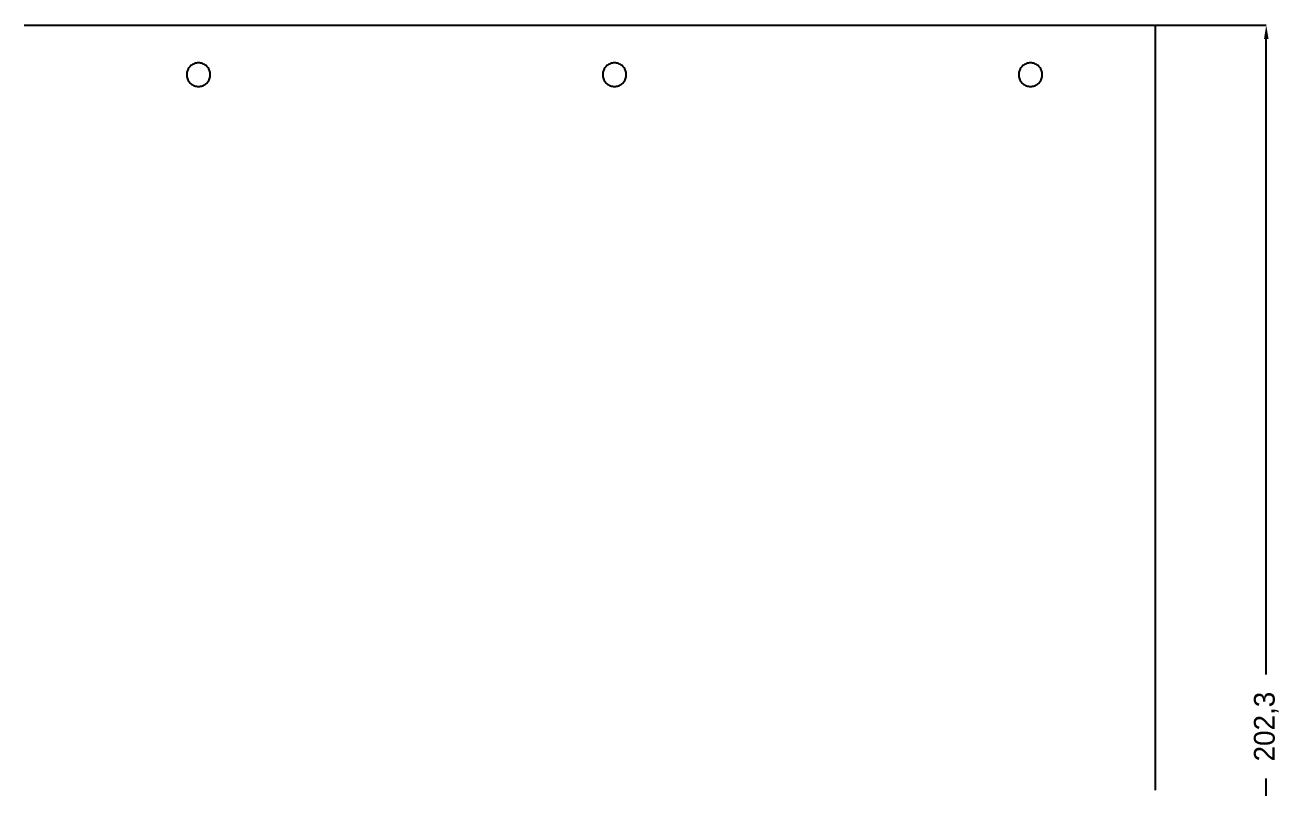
# Model space of a CAD drawing. Header units: millimetres. Extents: x 0 to 1322, y -1284 to 196.
# Drawn here: x 661 to 842, y -1107.8 to -997.7 of the extents above; entities that cross this region are included whole.
import ezdxf

# ---------------------------------------------------------------- set-up
doc = ezdxf.new("R2010")
doc.units = ezdxf.units.MM
doc.layers.add('REFERENCE_DIMENSIONS', color=2, linetype='Continuous')
doc.layers.add('REFERENCE_GEOMETRY', color=7, linetype='Continuous')
doc.dimstyles.get("Standard").update_dxf_attribs({"dimtxt": 2.5, "dimasz": 2.5, "dimexe": 1.25, "dimexo": 0.625, "dimtad": 1, "dimcen": 2.5, "dimazin": 3, "dimtfac": 1, "dimtmove": 0, "dimatfit": 3})

# ---------------------------------------------------------------- blocks, each defined once
blk = doc.blocks.new('_CLOSEDFILLED')
at = {"color": 0, "linetype": 'BYBLOCK'}
blk.add_solid([(-1, 0.164), (0, 0), (-1, -0.164)], dxfattribs=at)
blk = doc.blocks.new('*D22')
for p, q in [((824, -997.7), (840, -997.7)), ((840, -1091.35), (840, -999.7)), ((840, -1198), (840, -1106.35)), ((824, -1200), (840, -1200))]:
    blk.add_line(p, q)
at = {"layer": 'Defpoints'}
for p in [(824, -997.7), (824, -1200), (840, -1200)]:
    blk.add_point(p, dxfattribs=at)
at = {"layer": 'REFERENCE_DIMENSIONS', "xscale": 2, "yscale": 2}
for p, rotation in [((840, -997.7), 90), ((840, -1200), 270)]:
    blk.add_blockref('_CLOSEDFILLED', p, dxfattribs=dict(at, rotation=rotation))
at = {"layer": 'REFERENCE_DIMENSIONS', "insert": (840, -1098.85), "char_height": 3, "attachment_point": 5, "rotation": 90}
blk.add_mtext('202,3', dxfattribs=at)

msp = doc.modelspace()

# ---------------------------------------------------------------- linework, layer by layer
at = {"layer": 'REFERENCE_GEOMETRY'}
msp.add_lwpolyline([(660.8502, -997.7), (661.1001, -997.7), (661.3501, -997.7), (661.6001, -997.7), (661.85, -997.7), (662.1, -997.7), (662.35, -997.7), (662.5999, -997.7), (662.8499, -997.7), (663.0999, -997.7), (663.3498, -997.7), (663.5998, -997.7), (663.8498, -997.7), (664.0997, -997.7), (664.3497, -997.7), (664.5997, -997.7), (664.8496, -997.7), (665.0996, -997.7), (665.3496, -997.7), (665.5995, -997.7), (665.8495, -997.7), (666.0995, -997.7), (666.3494, -997.7), (666.5994, -997.7), (666.8493, -997.7), (667.0993, -997.7), (667.3493, -997.7), (667.5992, -997.7), (667.8492, -997.7), (668.0992, -997.7), (668.3491, -997.7), (668.5991, -997.7), (668.8491, -997.7), (669.099, -997.7), (669.349, -997.7), (669.599, -997.7), (669.8489, -997.7), (670.0989, -997.7), (670.3489, -997.7), (670.5988, -997.7), (670.8488, -997.7), (671.0988, -997.7), (671.3487, -997.7), (671.5987, -997.7), (671.8487, -997.7), (672.0986, -997.7), (672.3486, -997.7), (672.5986, -997.7), (672.8485, -997.7), (673.0985, -997.7), (673.3485, -997.7), (673.5984, -997.7), (673.8484, -997.7), (674.0984, -997.7), (674.3483, -997.7), (674.5983, -997.7), (674.8482, -997.7), (675.0982, -997.7), (675.3482, -997.7), (675.5981, -997.7), (675.8481, -997.7), (676.0981, -997.7), (676.348, -997.7), (676.598, -997.7), (676.848, -997.7), (677.0979, -997.7), (677.3479, -997.7), (677.5979, -997.7), (677.8478, -997.7), (678.0978, -997.7), (678.3478, -997.7), (678.5977, -997.7), (678.8477, -997.7), (679.0977, -997.7), (679.3476, -997.7), (679.5976, -997.7), (679.8476, -997.7), (680.0975, -997.7), (680.3475, -997.7), (680.5975, -997.7), (680.8474, -997.7), (681.0974, -997.7), (681.3474, -997.7), (681.5973, -997.7), (681.8473, -997.7), (682.0973, -997.7), (682.3472, -997.7), (682.5972, -997.7), (682.8472, -997.7), (683.0971, -997.7), (683.3471, -997.7), (683.597, -997.7), (683.847, -997.7), (684.097, -997.7), (684.3469, -997.7), (684.5969, -997.7), (684.8469, -997.7), (685.0968, -997.7), (685.3468, -997.7), (685.5968, -997.7), (685.8467, -997.7), (686.0967, -997.7), (686.3467, -997.7), (686.5966, -997.7), (686.8466, -997.7), (687.0966, -997.7), (687.3465, -997.7), (687.5965, -997.7), (687.8465, -997.7), (688.0964, -997.7), (688.3464, -997.7), (688.5964, -997.7), (688.8463, -997.7), (689.0963, -997.7), (689.3463, -997.7), (689.5962, -997.7), (689.8462, -997.7), (690.0962, -997.7), (690.3461, -997.7), (690.5961, -997.7), (690.8461, -997.7), (691.096, -997.7), (691.346, -997.7), (691.596, -997.7), (691.8459, -997.7), (692.0959, -997.7), (692.3458, -997.7), (692.5958, -997.7), (692.8458, -997.7), (693.0957, -997.7), (693.3457, -997.7), (693.5957, -997.7), (693.8456, -997.7), (694.0956, -997.7), (694.3456, -997.7), (694.5955, -997.7), (694.8455, -997.7), (695.0955, -997.7), (695.3454, -997.7), (695.5954, -997.7), (695.8454, -997.7), (696.0953, -997.7), (696.3453, -997.7), (696.5953, -997.7), (696.8452, -997.7), (697.0952, -997.7), (697.3452, -997.7), (697.5951, -997.7), (697.8451, -997.7), (698.0951, -997.7), (698.345, -997.7), (698.595, -997.7), (698.845, -997.7), (699.0949, -997.7), (699.3449, -997.7), (699.5949, -997.7), (699.8448, -997.7), (700.0948, -997.7), (700.3447, -997.7), (700.5947, -997.7), (700.8447, -997.7), (701.0946, -997.7), (701.3446, -997.7), (701.5946, -997.7), (701.8445, -997.7), (702.0945, -997.7), (702.3445, -997.7), (702.5944, -997.7), (702.8444, -997.7), (703.0944, -997.7), (703.3443, -997.7), (703.5943, -997.7), (703.8443, -997.7), (704.0942, -997.7), (704.3442, -997.7), (704.5942, -997.7), (704.8441, -997.7), (705.0941, -997.7), (705.3441, -997.7), (705.594, -997.7), (705.844, -997.7), (706.094, -997.7), (706.3439, -997.7), (706.5939, -997.7), (706.8439, -997.7), (707.0938, -997.7), (707.3438, -997.7), (707.5938, -997.7), (707.8437, -997.7), (708.0937, -997.7), (708.3437, -997.7), (708.5936, -997.7), (708.8436, -997.7), (709.0935, -997.7), (709.3435, -997.7), (709.5935, -997.7), (709.8434, -997.7), (710.0934, -997.7), (710.3434, -997.7), (710.5933, -997.7), (710.8433, -997.7), (711.0933, -997.7), (711.3432, -997.7), (711.5932, -997.7), (711.8432, -997.7), (712.0931, -997.7), (712.3431, -997.7), (712.5931, -997.7), (712.843, -997.7), (713.093, -997.7), (713.343, -997.7), (713.5929, -997.7), (713.8429, -997.7), (714.0929, -997.7), (714.3428, -997.7), (714.5928, -997.7), (714.8428, -997.7), (715.0927, -997.7), (715.3427, -997.7), (715.5927, -997.7), (715.8426, -997.7), (716.0926, -997.7), (716.3426, -997.7), (716.5925, -997.7), (716.8425, -997.7), (717.0925, -997.7), (717.3424, -997.7), (717.5924, -997.7), (717.8423, -997.7), (718.0923, -997.7), (718.3423, -997.7), (718.5922, -997.7), (718.8422, -997.7), (719.0922, -997.7), (719.3421, -997.7), (719.5921, -997.7), (719.8421, -997.7), (720.092, -997.7), (720.342, -997.7), (720.592, -997.7), (720.8419, -997.7), (721.0919, -997.7), (721.3419, -997.7), (721.5918, -997.7), (721.8418, -997.7), (722.0918, -997.7), (722.3417, -997.7), (722.5917, -997.7), (722.8417, -997.7), (723.0916, -997.7), (723.3416, -997.7), (723.5916, -997.7), (723.8415, -997.7), (724.0915, -997.7), (724.3415, -997.7), (724.5914, -997.7), (724.8414, -997.7), (725.0914, -997.7), (725.3413, -997.7), (725.5913, -997.7), (725.8412, -997.7), (726.0912, -997.7), (726.3412, -997.7), (726.5911, -997.7), (726.8411, -997.7), (727.0911, -997.7), (727.341, -997.7), (727.591, -997.7), (727.841, -997.7), (728.0909, -997.7), (728.3409, -997.7), (728.5909, -997.7), (728.8408, -997.7), (729.0908, -997.7), (729.3408, -997.7), (729.5907, -997.7), (729.8407, -997.7), (730.0907, -997.7), (730.3406, -997.7), (730.5906, -997.7), (730.8406, -997.7), (731.0905, -997.7), (731.3405, -997.7), (731.5905, -997.7), (731.8404, -997.7), (732.0904, -997.7), (732.3404, -997.7), (732.5903, -997.7), (732.8403, -997.7), (733.0903, -997.7), (733.3402, -997.7), (733.5902, -997.7), (733.8402, -997.7), (734.0901, -997.7), (734.3401, -997.7), (734.59, -997.7), (734.84, -997.7), (735.09, -997.7), (735.3399, -997.7), (735.5899, -997.7), (735.8399, -997.7), (736.0898, -997.7), (736.3398, -997.7), (736.5898, -997.7), (736.8397, -997.7), (737.0897, -997.7), (737.3397, -997.7), (737.5896, -997.7), (737.8396, -997.7), (738.0896, -997.7), (738.3395, -997.7), (738.5895, -997.7), (738.8395, -997.7), (739.0894, -997.7), (739.3394, -997.7), (739.5894, -997.7), (739.8393, -997.7), (740.0893, -997.7), (740.3393, -997.7), (740.5892, -997.7), (740.8392, -997.7), (741.0892, -997.7), (741.3391, -997.7), (741.5891, -997.7), (741.8391, -997.7), (742.089, -997.7), (742.339, -997.7), (742.5889, -997.7), (742.8389, -997.7), (743.0889, -997.7), (743.3388, -997.7), (743.5888, -997.7), (743.8388, -997.7), (744.0887, -997.7), (744.3387, -997.7), (744.5887, -997.7), (744.8386, -997.7), (745.0886, -997.7), (745.3386, -997.7), (745.5885, -997.7), (745.8385, -997.7), (746.0885, -997.7), (746.3384, -997.7), (746.5884, -997.7), (746.8384, -997.7), (747.0883, -997.7), (747.3383, -997.7), (747.5883, -997.7), (747.8382, -997.7), (748.0882, -997.7), (748.3382, -997.7), (748.5881, -997.7), (748.8381, -997.7), (749.0881, -997.7), (749.338, -997.7), (749.588, -997.7), (749.838, -997.7), (750.0879, -997.7), (750.3379, -997.7), (750.5879, -997.7), (750.8378, -997.7), (751.0878, -997.7), (751.3377, -997.7), (751.5877, -997.7), (751.8377, -997.7), (752.0876, -997.7), (752.3376, -997.7), (752.5876, -997.7), (752.8375, -997.7), (753.0875, -997.7), (753.3375, -997.7), (753.5874, -997.7), (753.8374, -997.7), (754.0874, -997.7), (754.3373, -997.7), (754.5873, -997.7), (754.8373, -997.7), (755.0872, -997.7), (755.3372, -997.7), (755.5872, -997.7), (755.8371, -997.7), (756.0871, -997.7), (756.3371, -997.7), (756.587, -997.7), (756.837, -997.7), (757.087, -997.7), (757.3369, -997.7), (757.5869, -997.7), (757.8369, -997.7), (758.0868, -997.7), (758.3368, -997.7), (758.5868, -997.7), (758.8367, -997.7), (759.0867, -997.7), (759.3367, -997.7), (759.5866, -997.7), (759.8366, -997.7), (760.0865, -997.7), (760.3365, -997.7), (760.5865, -997.7), (760.8364, -997.7), (761.0864, -997.7), (761.3364, -997.7), (761.5863, -997.7), (761.8363, -997.7), (762.0863, -997.7), (762.3362, -997.7), (762.5862, -997.7), (762.8362, -997.7), (763.0861, -997.7), (763.3361, -997.7), (763.5861, -997.7), (763.836, -997.7), (764.086, -997.7), (764.336, -997.7), (764.5859, -997.7), (764.8359, -997.7), (765.0859, -997.7), (765.3358, -997.7), (765.5858, -997.7), (765.8358, -997.7), (766.0857, -997.7), (766.3357, -997.7), (766.5857, -997.7), (766.8356, -997.7), (767.0856, -997.7), (767.3356, -997.7), (767.5855, -997.7), (767.8355, -997.7), (768.0854, -997.7), (768.3354, -997.7), (768.5854, -997.7), (768.8353, -997.7), (769.0853, -997.7), (769.3353, -997.7), (769.5852, -997.7), (769.8352, -997.7), (770.0852, -997.7), (770.3351, -997.7), (770.5851, -997.7), (770.8351, -997.7), (771.085, -997.7), (771.335, -997.7), (771.585, -997.7), (771.8349, -997.7), (772.0849, -997.7), (772.3349, -997.7), (772.5848, -997.7), (772.8348, -997.7), (773.0848, -997.7), (773.3347, -997.7), (773.5847, -997.7), (773.8347, -997.7), (774.0846, -997.7), (774.3346, -997.7), (774.5846, -997.7), (774.8345, -997.7), (775.0845, -997.7), (775.3345, -997.7), (775.5844, -997.7), (775.8344, -997.7), (776.0844, -997.7), (776.3343, -997.7), (776.5843, -997.7), (776.8342, -997.7), (777.0842, -997.7), (777.3342, -997.7), (777.5841, -997.7), (777.8341, -997.7), (778.0841, -997.7), (778.334, -997.7), (778.584, -997.7), (778.834, -997.7), (779.0839, -997.7), (779.3339, -997.7), (779.5839, -997.7), (779.8338, -997.7), (780.0838, -997.7), (780.3338, -997.7), (780.5837, -997.7), (780.8337, -997.7), (781.0837, -997.7), (781.3336, -997.7), (781.5836, -997.7), (781.8336, -997.7), (782.0835, -997.7), (782.3335, -997.7), (782.5835, -997.7), (782.8334, -997.7), (783.0834, -997.7), (783.3334, -997.7), (783.5833, -997.7), (783.8333, -997.7), (784.0833, -997.7), (784.3332, -997.7), (784.5832, -997.7), (784.8332, -997.7), (785.0831, -997.7), (785.3331, -997.7), (785.583, -997.7), (785.833, -997.7), (786.083, -997.7), (786.3329, -997.7), (786.5829, -997.7), (786.8329, -997.7), (787.0828, -997.7), (787.3328, -997.7), (787.5828, -997.7), (787.8327, -997.7), (788.0827, -997.7), (788.3327, -997.7), (788.5826, -997.7), (788.8326, -997.7), (789.0826, -997.7), (789.3325, -997.7), (789.5825, -997.7), (789.8325, -997.7), (790.0824, -997.7), (790.3324, -997.7), (790.5824, -997.7), (790.8323, -997.7), (791.0823, -997.7), (791.3323, -997.7), (791.5822, -997.7), (791.8322, -997.7), (792.0822, -997.7), (792.3321, -997.7), (792.5821, -997.7), (792.8321, -997.7), (793.082, -997.7), (793.332, -997.7), (793.5819, -997.7), (793.8319, -997.7), (794.0819, -997.7), (794.3318, -997.7), (794.5818, -997.7), (794.8318, -997.7), (795.0817, -997.7), (795.3317, -997.7), (795.5817, -997.7), (795.8316, -997.7), (796.0816, -997.7), (796.3316, -997.7), (796.5815, -997.7), (796.8315, -997.7), (797.0815, -997.7), (797.3314, -997.7), (797.5814, -997.7), (797.8314, -997.7), (798.0813, -997.7), (798.3313, -997.7), (798.5813, -997.7), (798.8312, -997.7), (799.0812, -997.7), (799.3312, -997.7), (799.5811, -997.7), (799.8311, -997.7), (800.0811, -997.7), (800.331, -997.7), (800.581, -997.7), (800.831, -997.7), (801.0809, -997.7), (801.3309, -997.7), (801.5809, -997.7), (801.8308, -997.7), (802.0808, -997.7), (802.3307, -997.7), (802.5807, -997.7), (802.8307, -997.7), (803.0806, -997.7), (803.3306, -997.7), (803.5806, -997.7), (803.8305, -997.7), (804.0805, -997.7), (804.3305, -997.7), (804.5804, -997.7), (804.8304, -997.7), (805.0804, -997.7), (805.3303, -997.7), (805.5803, -997.7), (805.8303, -997.7), (806.0802, -997.7), (806.3302, -997.7), (806.5802, -997.7), (806.8301, -997.7), (807.0801, -997.7), (807.3301, -997.7), (807.58, -997.7), (807.83, -997.7), (808.08, -997.7), (808.3299, -997.7), (808.5799, -997.7), (808.8299, -997.7), (809.0798, -997.7), (809.3298, -997.7), (809.5798, -997.7), (809.8297, -997.7), (810.0797, -997.7), (810.3296, -997.7), (810.5796, -997.7), (810.8296, -997.7), (811.0795, -997.7), (811.3295, -997.7), (811.5795, -997.7), (811.8294, -997.7), (812.0794, -997.7), (812.3294, -997.7), (812.5793, -997.7), (812.8293, -997.7), (813.0793, -997.7), (813.3292, -997.7), (813.5792, -997.7), (813.8292, -997.7), (814.0791, -997.7), (814.3291, -997.7), (814.5791, -997.7), (814.829, -997.7), (815.079, -997.7), (815.329, -997.7), (815.5789, -997.7), (815.8289, -997.7), (816.0789, -997.7), (816.3288, -997.7), (816.5788, -997.7), (816.8288, -997.7), (817.0787, -997.7), (817.3287, -997.7), (817.5787, -997.7), (817.8286, -997.7), (818.0786, -997.7), (818.3286, -997.7), (818.5785, -997.7), (818.8285, -997.7), (819.0784, -997.7), (819.3284, -997.7), (819.5784, -997.7), (819.8283, -997.7), (820.0783, -997.7), (820.3283, -997.7), (820.5782, -997.7), (820.8282, -997.7), (821.0782, -997.7), (821.3281, -997.7), (821.5781, -997.7), (821.8281, -997.7), (822.078, -997.7), (822.328, -997.7), (822.578, -997.7), (822.8279, -997.7), (823.0779, -997.7), (823.3279, -997.7), (823.5778, -997.7), (823.8278, -997.7), (824, -997.7778), (824, -998.0277), (824, -998.2777), (824, -998.5277), (824, -998.7776), (824, -999.0276), (824, -999.2776), (824, -999.5275), (824, -999.7775), (824, -1000.0275), (824, -1000.2774), (824, -1000.5274), (824, -1000.7774), (824, -1001.0273), (824, -1001.2773), (824, -1001.5272), (824, -1001.7772), (824, -1002.0272), (824, -1002.2771), (824, -1002.5271), (824, -1002.7771), (824, -1003.027), (824, -1003.277), (824, -1003.527), (824, -1003.7769), (824, -1004.0269), (824, -1004.2769), (824, -1004.5268), (824, -1004.7768), (824, -1005.0268), (824, -1005.2767), (824, -1005.5267), (824, -1005.7767), (824, -1006.0266), (824, -1006.2766), (824, -1006.5266), (824, -1006.7765), (824, -1007.0265), (824, -1007.2765), (824, -1007.5264), (824, -1007.7764), (824, -1008.0264), (824, -1008.2763), (824, -1008.5263), (824, -1008.7763), (824, -1009.0262), (824, -1009.2762), (824, -1009.5261), (824, -1009.7761), (824, -1010.0261), (824, -1010.276), (824, -1010.526), (824, -1010.776), (824, -1011.0259), (824, -1011.2759), (824, -1011.5259), (824, -1011.7758), (824, -1012.0258), (824, -1012.2758), (824, -1012.5257), (824, -1012.7757), (824, -1013.0257), (824, -1013.2756), (824, -1013.5256), (824, -1013.7756), (824, -1014.0255), (824, -1014.2755), (824, -1014.5255), (824, -1014.7754), (824, -1015.0254), (824, -1015.2754), (824, -1015.5253), (824, -1015.7753), (824, -1016.0253), (824, -1016.2752), (824, -1016.5252), (824, -1016.7752), (824, -1017.0251), (824, -1017.2751), (824, -1017.5251), (824, -1017.775), (824, -1018.025), (824, -1018.2749), (824, -1018.5249), (824, -1018.7749), (824, -1019.0248), (824, -1019.2748), (824, -1019.5248), (824, -1019.7747), (824, -1020.0247), (824, -1020.2747), (824, -1020.5246), (824, -1020.7746), (824, -1021.0246), (824, -1021.2745), (824, -1021.5245), (824, -1021.7745), (824, -1022.0244), (824, -1022.2744), (824, -1022.5244), (824, -1022.7743), (824, -1023.0243), (824, -1023.2743), (824, -1023.5242), (824, -1023.7742), (824, -1024.0242), (824, -1024.2741), (824, -1024.5241), (824, -1024.7741), (824, -1025.024), (824, -1025.274), (824, -1025.524), (824, -1025.7739), (824, -1026.0239), (824, -1026.2739), (824, -1026.5238), (824, -1026.7738), (824, -1027.0237), (824, -1027.2737), (824, -1027.5237), (824, -1027.7736), (824, -1028.0236), (824, -1028.2736), (824, -1028.5235), (824, -1028.7735), (824, -1029.0235), (824, -1029.2734), (824, -1029.5234), (824, -1029.7734), (824, -1030.0233), (824, -1030.2733), (824, -1030.5233), (824, -1030.7732), (824, -1031.0232), (824, -1031.2732), (824, -1031.5231), (824, -1031.7731), (824, -1032.0231), (824, -1032.273), (824, -1032.523), (824, -1032.773), (824, -1033.0229), (824, -1033.2729), (824, -1033.5229), (824, -1033.7728), (824, -1034.0228), (824, -1034.2728), (824, -1034.5227), (824, -1034.7727), (824, -1035.0226), (824, -1035.2726), (824, -1035.5226), (824, -1035.7725), (824, -1036.0225), (824, -1036.2725), (824, -1036.5224), (824, -1036.7724), (824, -1037.0224), (824, -1037.2723), (824, -1037.5223), (824, -1037.7723), (824, -1038.0222), (824, -1038.2722), (824, -1038.5222), (824, -1038.7721), (824, -1039.0221), (824, -1039.2721), (824, -1039.522), (824, -1039.772), (824, -1040.022), (824, -1040.2719), (824, -1040.5219), (824, -1040.7719), (824, -1041.0218), (824, -1041.2718), (824, -1041.5218), (824, -1041.7717), (824, -1042.0217), (824, -1042.2717), (824, -1042.5216), (824, -1042.7716), (824, -1043.0216), (824, -1043.2715), (824, -1043.5215), (824, -1043.7714), (824, -1044.0214), (824, -1044.2714), (824, -1044.5213), (824, -1044.7713), (824, -1045.0213), (824, -1045.2712), (824, -1045.5212), (824, -1045.7712), (824, -1046.0211), (824, -1046.2711), (824, -1046.5211), (824, -1046.771), (824, -1047.021), (824, -1047.271), (824, -1047.5209), (824, -1047.7709), (824, -1048.0209), (824, -1048.2708), (824, -1048.5208), (824, -1048.7708), (824, -1049.0207), (824, -1049.2707), (824, -1049.5207), (824, -1049.7706), (824, -1050.0206), (824, -1050.2706), (824, -1050.5205), (824, -1050.7705), (824, -1051.0205), (824, -1051.2704), (824, -1051.5204), (824, -1051.7704), (824, -1052.0203), (824, -1052.2703), (824, -1052.5202), (824, -1052.7702), (824, -1053.0202), (824, -1053.2701), (824, -1053.5201), (824, -1053.7701), (824, -1054.02), (824, -1054.27), (824, -1054.52), (824, -1054.7699), (824, -1055.0199), (824, -1055.2699), (824, -1055.5198), (824, -1055.7698), (824, -1056.0198), (824, -1056.2697), (824, -1056.5197), (824, -1056.7697), (824, -1057.0196), (824, -1057.2696), (824, -1057.5196), (824, -1057.7695), (824, -1058.0195), (824, -1058.2695), (824, -1058.5194), (824, -1058.7694), (824, -1059.0194), (824, -1059.2693), (824, -1059.5193), (824, -1059.7693), (824, -1060.0192), (824, -1060.2692), (824, -1060.5191), (824, -1060.7691), (824, -1061.0191), (824, -1061.269), (824, -1061.519), (824, -1061.769), (824, -1062.0189), (824, -1062.2689), (824, -1062.5189), (824, -1062.7688), (824, -1063.0188), (824, -1063.2688), (824, -1063.5187), (824, -1063.7687), (824, -1064.0187), (824, -1064.2686), (824, -1064.5186), (824, -1064.7686), (824, -1065.0185), (824, -1065.2685), (824, -1065.5185), (824, -1065.7684), (824, -1066.0184), (824, -1066.2684), (824, -1066.5183), (824, -1066.7683), (824, -1067.0183), (824, -1067.2682), (824, -1067.5182), (824, -1067.7682), (824, -1068.0181), (824, -1068.2681), (824, -1068.5181), (824, -1068.768), (824, -1069.018), (824, -1069.2679), (824, -1069.5179), (824, -1069.7679), (824, -1070.0178), (824, -1070.2678), (824, -1070.5178), (824, -1070.7677), (824, -1071.0177), (824, -1071.2677), (824, -1071.5176), (824, -1071.7676), (824, -1072.0176), (824, -1072.2675), (824, -1072.5175), (824, -1072.7675), (824, -1073.0174), (824, -1073.2674), (824, -1073.5174), (824, -1073.7673), (824, -1074.0173), (824, -1074.2673), (824, -1074.5172), (824, -1074.7672), (824, -1075.0172), (824, -1075.2671), (824, -1075.5171), (824, -1075.7671), (824, -1076.017), (824, -1076.267), (824, -1076.517), (824, -1076.7669), (824, -1077.0169), (824, -1077.2668), (824, -1077.5168), (824, -1077.7668), (824, -1078.0167), (824, -1078.2667), (824, -1078.5167), (824, -1078.7666), (824, -1079.0166), (824, -1079.2666), (824, -1079.5165), (824, -1079.7665), (824, -1080.0165), (824, -1080.2664), (824, -1080.5164), (824, -1080.7664), (824, -1081.0163), (824, -1081.2663), (824, -1081.5163), (824, -1081.7662), (824, -1082.0162), (824, -1082.2662), (824, -1082.5161), (824, -1082.7661), (824, -1083.0161), (824, -1083.266), (824, -1083.516), (824, -1083.766), (824, -1084.0159), (824, -1084.2659), (824, -1084.5159), (824, -1084.7658), (824, -1085.0158), (824, -1085.2658), (824, -1085.5157), (824, -1085.7657), (824, -1086.0156), (824, -1086.2656), (824, -1086.5156), (824, -1086.7655), (824, -1087.0155), (824, -1087.2655), (824, -1087.5154), (824, -1087.7654), (824, -1088.0154), (824, -1088.2653), (824, -1088.5153), (824, -1088.7653), (824, -1089.0152), (824, -1089.2652), (824, -1089.5152), (824, -1089.7651), (824, -1090.0151), (824, -1090.2651), (824, -1090.515), (824, -1090.765), (824, -1091.015), (824, -1091.2649), (824, -1091.5149), (824, -1091.7649), (824, -1092.0148), (824, -1092.2648), (824, -1092.5148), (824, -1092.7647), (824, -1093.0147), (824, -1093.2647), (824, -1093.5146), (824, -1093.7646), (824, -1094.0146), (824, -1094.2645), (824, -1094.5145), (824, -1094.7644), (824, -1095.0144), (824, -1095.2644), (824, -1095.5143), (824, -1095.7643), (824, -1096.0143), (824, -1096.2642), (824, -1096.5142), (824, -1096.7642), (824, -1097.0141), (824, -1097.2641), (824, -1097.5141), (824, -1097.764), (824, -1098.014), (824, -1098.264), (824, -1098.5139), (824, -1098.7639), (824, -1099.0139), (824, -1099.2638), (824, -1099.5138), (824, -1099.7638), (824, -1100.0137), (824, -1100.2637), (824, -1100.5137), (824, -1100.7636), (824, -1101.0136), (824, -1101.2636), (824, -1101.5135), (824, -1101.7635), (824, -1102.0135), (824, -1102.2634), (824, -1102.5134), (824, -1102.7633), (824, -1103.0133), (824, -1103.2633), (824, -1103.5132), (824, -1103.7632), (824, -1104.0132), (824, -1104.2631), (824, -1104.5131), (824, -1104.7631), (824, -1105.013), (824, -1105.263), (824, -1105.513), (824, -1105.7629), (824, -1106.0129), (824, -1106.2629), (824, -1106.5128), (824, -1106.7628), (824, -1107.0128), (824, -1107.2627), (824, -1107.5127), (824, -1107.7627), (824, -1108.0126)], dxfattribs=at)
for points in [[(687.7, -1004.85), (687.6935, -1004.7018), (687.6742, -1004.5548), (687.6421, -1004.41), (687.5975, -1004.2686), (687.5407, -1004.1315), (687.4722, -1004), (687.3926, -1003.8749), (687.3023, -1003.7573), (687.2021, -1003.6479), (687.0927, -1003.5477), (686.9751, -1003.4574), (686.85, -1003.3778), (686.7185, -1003.3093), (686.5814, -1003.2525), (686.44, -1003.2079), (686.2952, -1003.1758), (686.1482, -1003.1565), (686, -1003.15), (685.8518, -1003.1565), (685.7048, -1003.1758), (685.56, -1003.2079), (685.4186, -1003.2525), (685.2815, -1003.3093), (685.15, -1003.3778), (685.0249, -1003.4574), (684.9073, -1003.5477), (684.7979, -1003.6479), (684.6977, -1003.7573), (684.6074, -1003.8749), (684.5278, -1004), (684.4593, -1004.1315), (684.4025, -1004.2686), (684.3579, -1004.41), (684.3258, -1004.5548), (684.3065, -1004.7018), (684.3, -1004.85), (684.3065, -1004.9982), (684.3258, -1005.1452), (684.3579, -1005.29), (684.4025, -1005.4314), (684.4593, -1005.5685), (684.5278, -1005.7), (684.6074, -1005.8251), (684.6977, -1005.9427), (684.7979, -1006.0521), (684.9073, -1006.1523), (685.0249, -1006.2426), (685.15, -1006.3222), (685.2815, -1006.3907), (685.4186, -1006.4475), (685.56, -1006.4921), (685.7048, -1006.5242), (685.8518, -1006.5435), (686, -1006.55), (686.1482, -1006.5435), (686.2952, -1006.5242), (686.44, -1006.4921), (686.5814, -1006.4475), (686.7185, -1006.3907), (686.85, -1006.3222), (686.9751, -1006.2426), (687.0927, -1006.1523), (687.2021, -1006.0521), (687.3023, -1005.9427), (687.3926, -1005.8251), (687.4722, -1005.7), (687.5407, -1005.5685), (687.5975, -1005.4314), (687.6421, -1005.29), (687.6742, -1005.1452), (687.6935, -1004.9982)], [(747.7, -1004.85), (747.6935, -1004.7018), (747.6742, -1004.5548), (747.6421, -1004.41), (747.5975, -1004.2686), (747.5407, -1004.1315), (747.4722, -1004), (747.3926, -1003.8749), (747.3023, -1003.7573), (747.2021, -1003.6479), (747.0927, -1003.5477), (746.9751, -1003.4574), (746.85, -1003.3778), (746.7185, -1003.3093), (746.5814, -1003.2525), (746.44, -1003.2079), (746.2952, -1003.1758), (746.1482, -1003.1565), (746, -1003.15), (745.8518, -1003.1565), (745.7048, -1003.1758), (745.56, -1003.2079), (745.4186, -1003.2525), (745.2815, -1003.3093), (745.15, -1003.3778), (745.0249, -1003.4574), (744.9073, -1003.5477), (744.7979, -1003.6479), (744.6977, -1003.7573), (744.6074, -1003.8749), (744.5278, -1004), (744.4593, -1004.1315), (744.4025, -1004.2686), (744.3579, -1004.41), (744.3258, -1004.5548), (744.3065, -1004.7018), (744.3, -1004.85), (744.3065, -1004.9982), (744.3258, -1005.1452), (744.3579, -1005.29), (744.4025, -1005.4314), (744.4593, -1005.5685), (744.5278, -1005.7), (744.6074, -1005.8251), (744.6977, -1005.9427), (744.7979, -1006.0521), (744.9073, -1006.1523), (745.0249, -1006.2426), (745.15, -1006.3222), (745.2815, -1006.3907), (745.4186, -1006.4475), (745.56, -1006.4921), (745.7048, -1006.5242), (745.8518, -1006.5435), (746, -1006.55), (746.1482, -1006.5435), (746.2952, -1006.5242), (746.44, -1006.4921), (746.5814, -1006.4475), (746.7185, -1006.3907), (746.85, -1006.3222), (746.9751, -1006.2426), (747.0927, -1006.1523), (747.2021, -1006.0521), (747.3023, -1005.9427), (747.3926, -1005.8251), (747.4722, -1005.7), (747.5407, -1005.5685), (747.5975, -1005.4314), (747.6421, -1005.29), (747.6742, -1005.1452), (747.6935, -1004.9982)], [(807.7, -1004.85), (807.6935, -1004.7018), (807.6742, -1004.5548), (807.6421, -1004.41), (807.5975, -1004.2686), (807.5407, -1004.1315), (807.4722, -1004), (807.3926, -1003.8749), (807.3023, -1003.7573), (807.2021, -1003.6479), (807.0927, -1003.5477), (806.9751, -1003.4574), (806.85, -1003.3778), (806.7185, -1003.3093), (806.5814, -1003.2525), (806.44, -1003.2079), (806.2952, -1003.1758), (806.1482, -1003.1565), (806, -1003.15), (805.8518, -1003.1565), (805.7048, -1003.1758), (805.56, -1003.2079), (805.4186, -1003.2525), (805.2815, -1003.3093), (805.15, -1003.3778), (805.0249, -1003.4574), (804.9073, -1003.5477), (804.7979, -1003.6479), (804.6977, -1003.7573), (804.6074, -1003.8749), (804.5278, -1004), (804.4593, -1004.1315), (804.4025, -1004.2686), (804.3579, -1004.41), (804.3258, -1004.5548), (804.3065, -1004.7018), (804.3, -1004.85), (804.3065, -1004.9982), (804.3258, -1005.1452), (804.3579, -1005.29), (804.4025, -1005.4314), (804.4593, -1005.5685), (804.5278, -1005.7), (804.6074, -1005.8251), (804.6977, -1005.9427), (804.7979, -1006.0521), (804.9073, -1006.1523), (805.0249, -1006.2426), (805.15, -1006.3222), (805.2815, -1006.3907), (805.4186, -1006.4475), (805.56, -1006.4921), (805.7048, -1006.5242), (805.8518, -1006.5435), (806, -1006.55), (806.1482, -1006.5435), (806.2952, -1006.5242), (806.44, -1006.4921), (806.5814, -1006.4475), (806.7185, -1006.3907), (806.85, -1006.3222), (806.9751, -1006.2426), (807.0927, -1006.1523), (807.2021, -1006.0521), (807.3023, -1005.9427), (807.3926, -1005.8251), (807.4722, -1005.7), (807.5407, -1005.5685), (807.5975, -1005.4314), (807.6421, -1005.29), (807.6742, -1005.1452), (807.6935, -1004.9982)]]:
    msp.add_lwpolyline(points, close=True, dxfattribs=at)

# ---------------------------------------------------------------- dimensions: what is measured, and where the dimension line sits
at = {"layer": 'REFERENCE_DIMENSIONS'}
dim = msp.add_linear_dim(base=(840, -1200), p1=(824, -1200), p2=(824, -997.7), angle=90, dimstyle='Standard', override={"dimtxt": 3, "dimasz": 2, "dimdec": 3}, dxfattribs=at)
dim.commit()
dim.dimension.update_dxf_attribs({"geometry": '*D22', "text_midpoint": (840, -1098.85)})

doc.saveas('drawing.dxf')
